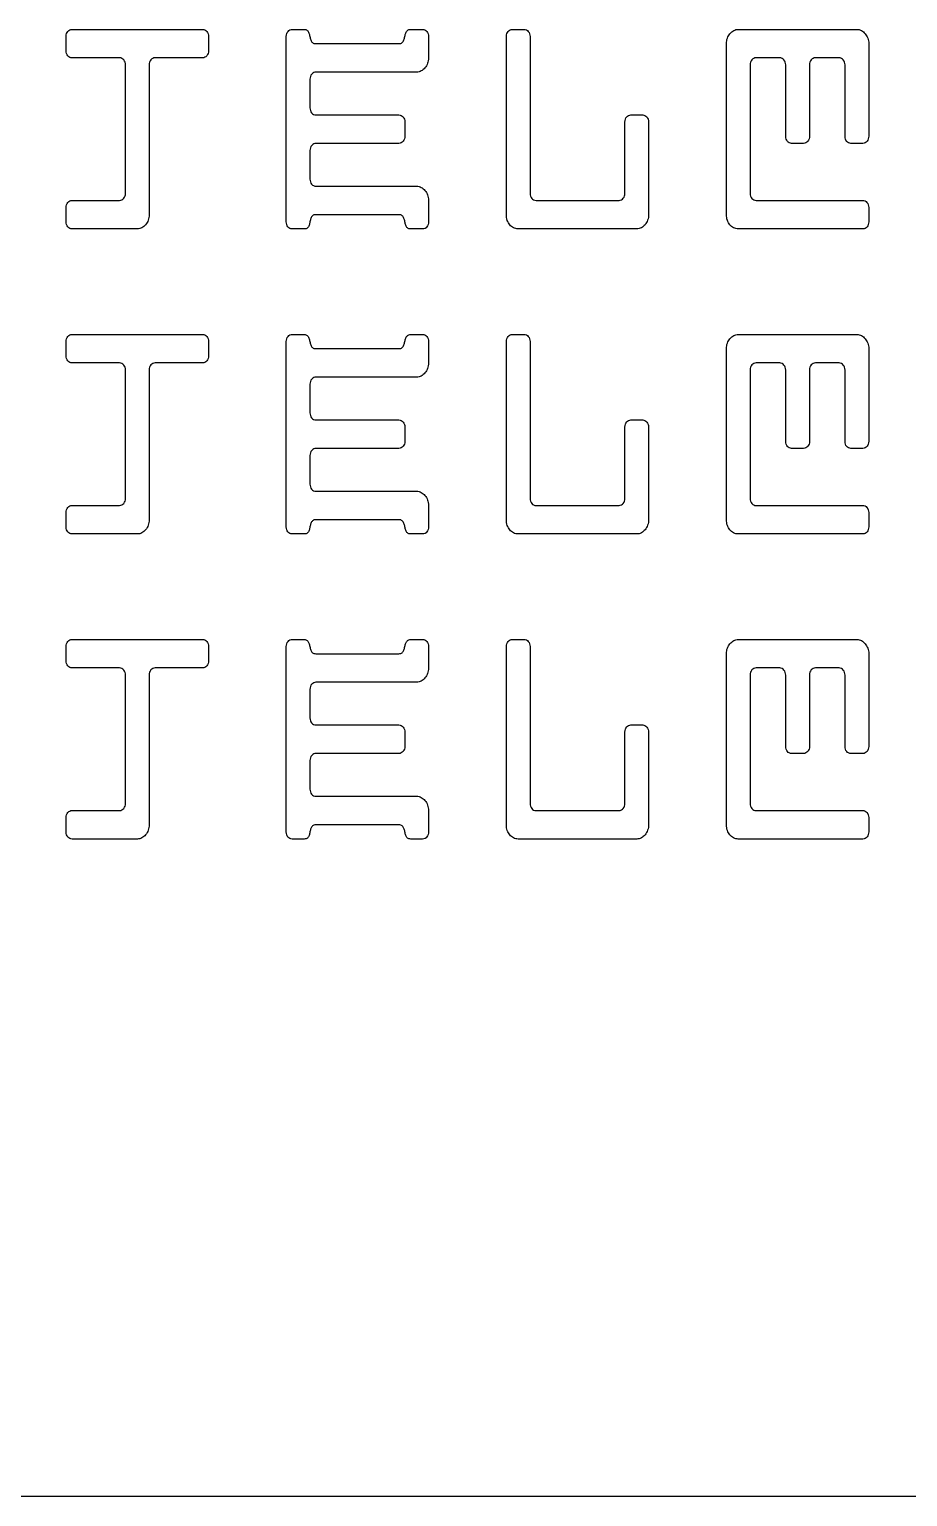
# Model space of a CAD drawing. Extents: x 1 to 11.6, y 1 to 5.6.
# Drawn here: x 4.974 to 6.316, y 1.004 to 3.247 of the extents above; entities that cross this region are included whole.
import ezdxf

# ---------------------------------------------------------------- set-up
doc = ezdxf.new("R2010")
doc.units = 0
doc.layers.add('Layer_1', color=7, linetype='CONTINUOUS')

msp = doc.modelspace()

# ---------------------------------------------------------------- linework, layer by layer
at = {"layer": 'Layer_1', "color": 7}
for p, q in [((5.030189, 3.214421), (5.030189, 3.236218)), ((5.039247, 3.247116), (5.238557, 3.247116)), ((5.247615, 3.236218), (5.247615, 3.214421)), ((5.366478, 2.952857), (5.366478, 3.236218)), ((5.375537, 3.247116), (5.393656, 3.247116)), ((5.556724, 3.247116), (5.574843, 3.247116)), ((5.583902, 3.236218), (5.583902, 3.203522)), ((5.702771, 2.963756), (5.702771, 3.236218)), ((5.711829, 3.247116), (5.729948, 3.247116)), ((5.739007, 3.236218), (5.739007, 2.996451)), ((6.057179, 3.247116), (6.238369, 3.247116)), ((5.411772, 3.225319), (5.538606, 3.225319)), ((6.039061, 2.963756), (6.039061, 3.225319)), ((6.256489, 3.225319), (6.256489, 3.083639)), ((5.111725, 3.203522), (5.039248, 3.203522)), ((5.120783, 2.996451), (5.120783, 3.192624)), ((5.157021, 3.192624), (5.157021, 2.963756)), ((5.238556, 3.203522), (5.166079, 3.203522)), ((6.0753, 3.192625), (6.0753, 2.996452)), ((6.120597, 3.203523), (6.084359, 3.203523)), ((6.129655, 3.08364), (6.129655, 3.192624)), ((6.165894, 3.192624), (6.165894, 3.083639)), ((6.211191, 3.203523), (6.174953, 3.203523)), ((6.22025, 3.083639), (6.22025, 3.192624)), ((5.402711, 3.170827), (5.402711, 3.127233)), ((5.565782, 3.181725), (5.41177, 3.181725)), ((5.411771, 3.116335), (5.538605, 3.116335)), ((5.547663, 3.105436), (5.547663, 3.083639)), ((5.883961, 2.996451), (5.883961, 3.105436)), ((5.893019, 3.116334), (5.911138, 3.116334)), ((5.920197, 3.105436), (5.920197, 2.963755)), ((5.402711, 3.061842), (5.402711, 3.018248)), ((5.538603, 3.072741), (5.411769, 3.072741)), ((6.156835, 3.072741), (6.138715, 3.072741)), ((6.247429, 3.07274), (6.22931, 3.07274)), ((5.411771, 3.00735), (5.565783, 3.00735)), ((5.039247, 2.985553), (5.111723, 2.985553)), ((5.583903, 2.985553), (5.583903, 2.952858)), ((5.748067, 2.985552), (5.874901, 2.985552)), ((6.08436, 2.985553), (6.247432, 2.985553)), ((5.030189, 2.952857), (5.030189, 2.974654)), ((5.538606, 2.963756), (5.411772, 2.963756)), ((6.25649, 2.974655), (6.25649, 2.952858)), ((5.138901, 2.941959), (5.039248, 2.941959)), ((5.393655, 2.941959), (5.375539, 2.941959)), ((5.574843, 2.941959), (5.556724, 2.941959)), ((5.902077, 2.941959), (5.720888, 2.941959)), ((6.24743, 2.941959), (6.057179, 2.941959)), ((5.030189, 2.748006), (5.030189, 2.769803)), ((5.039247, 2.780701), (5.238557, 2.780701)), ((5.247615, 2.769803), (5.247615, 2.748006)), ((5.366478, 2.486442), (5.366478, 2.769803)), ((5.375537, 2.780701), (5.393656, 2.780701)), ((5.556724, 2.780701), (5.574843, 2.780701)), ((5.583902, 2.769803), (5.583902, 2.737107)), ((5.702771, 2.497341), (5.702771, 2.769803)), ((5.711829, 2.780702), (5.729948, 2.780702)), ((5.739007, 2.769803), (5.739007, 2.530036)), ((6.057179, 2.780702), (6.238369, 2.780702)), ((5.111725, 2.737108), (5.039248, 2.737108)), ((5.238556, 2.737107), (5.166079, 2.737107)), ((5.411772, 2.758904), (5.538606, 2.758904)), ((6.039061, 2.497341), (6.039061, 2.758905)), ((6.120597, 2.737107), (6.084359, 2.737107)), ((6.211191, 2.737108), (6.174953, 2.737108)), ((6.256489, 2.758905), (6.256489, 2.617224)), ((5.120783, 2.530037), (5.120783, 2.726209)), ((5.157021, 2.726209), (5.157021, 2.497341)), ((5.565782, 2.71531), (5.41177, 2.71531)), ((6.0753, 2.726209), (6.0753, 2.530036)), ((6.129655, 2.617224), (6.129655, 2.726209)), ((6.165894, 2.726209), (6.165894, 2.617224)), ((6.22025, 2.617224), (6.22025, 2.726209)), ((5.402711, 2.704412), (5.402711, 2.660818)), ((5.411771, 2.649919), (5.538605, 2.649919)), ((5.893019, 2.64992), (5.911138, 2.64992)), ((5.547663, 2.639021), (5.547663, 2.617224)), ((5.883961, 2.530037), (5.883961, 2.639022)), ((5.920197, 2.639021), (5.920197, 2.497341)), ((5.538603, 2.606325), (5.411769, 2.606325)), ((6.156835, 2.606326), (6.138715, 2.606326)), ((6.247429, 2.606326), (6.22931, 2.606326)), ((5.402711, 2.595426), (5.402711, 2.551832)), ((5.411771, 2.540934), (5.565783, 2.540934)), ((5.039247, 2.519138), (5.111723, 2.519138)), ((5.583903, 2.519137), (5.583903, 2.486442)), ((5.748067, 2.519138), (5.874901, 2.519138)), ((6.08436, 2.519138), (6.247432, 2.519138)), ((5.030189, 2.486442), (5.030189, 2.508239)), ((5.538606, 2.49734), (5.411772, 2.49734)), ((6.25649, 2.508239), (6.25649, 2.486442)), ((5.138901, 2.475543), (5.039248, 2.475544)), ((5.393655, 2.475543), (5.375539, 2.475544)), ((5.574843, 2.475543), (5.556724, 2.475543)), ((5.902077, 2.475544), (5.720888, 2.475544)), ((6.24743, 2.475543), (6.057179, 2.475544)), ((5.039247, 2.314287), (5.238557, 2.314287)), ((5.375537, 2.314287), (5.393656, 2.314287)), ((5.556724, 2.314287), (5.574843, 2.314287)), ((5.711829, 2.314287), (5.729948, 2.314287)), ((6.057179, 2.314287), (6.238369, 2.314287)), ((5.030189, 2.281592), (5.030189, 2.303389)), ((5.247615, 2.303388), (5.247615, 2.281591)), ((5.366478, 2.020028), (5.366478, 2.303388)), ((5.411772, 2.292489), (5.538606, 2.292489)), ((5.583902, 2.303388), (5.583902, 2.270693)), ((5.702771, 2.030927), (5.702771, 2.303389)), ((5.739007, 2.303388), (5.739007, 2.063622)), ((6.039061, 2.030927), (6.039061, 2.29249)), ((6.256489, 2.29249), (6.256489, 2.15081)), ((5.111725, 2.270693), (5.039248, 2.270693)), ((5.238556, 2.270693), (5.166079, 2.270693)), ((6.120597, 2.270693), (6.084359, 2.270693)), ((6.211191, 2.270693), (6.174953, 2.270693)), ((5.120783, 2.063622), (5.120783, 2.259795)), ((5.157021, 2.259794), (5.157021, 2.030926)), ((5.565782, 2.248895), (5.41177, 2.248895)), ((6.0753, 2.259795), (6.0753, 2.063622)), ((6.129655, 2.15081), (6.129655, 2.259794)), ((6.165894, 2.259795), (6.165894, 2.15081)), ((6.22025, 2.15081), (6.22025, 2.259794)), ((5.402711, 2.237997), (5.402711, 2.194403)), ((5.411771, 2.183504), (5.538605, 2.183504)), ((5.893019, 2.183505), (5.911138, 2.183505)), ((5.547663, 2.172606), (5.547663, 2.150809)), ((5.883961, 2.063622), (5.883961, 2.172607)), ((5.920197, 2.172607), (5.920197, 2.030926)), ((5.538603, 2.13991), (5.411769, 2.13991)), ((6.156835, 2.139911), (6.138715, 2.139911)), ((6.247429, 2.139911), (6.22931, 2.139911)), ((5.402711, 2.129012), (5.402711, 2.085418)), ((5.411771, 2.074519), (5.565783, 2.074519)), ((5.030189, 2.020028), (5.030189, 2.041825)), ((5.039247, 2.052723), (5.111723, 2.052723)), ((5.583903, 2.052722), (5.583903, 2.020027)), ((5.748067, 2.052723), (5.874901, 2.052723)), ((6.08436, 2.052724), (6.247432, 2.052724)), ((6.25649, 2.041825), (6.25649, 2.020028)), ((5.538606, 2.030926), (5.411772, 2.030926)), ((5.138901, 2.009129), (5.039248, 2.009129)), ((5.393655, 2.009128), (5.375539, 2.009129)), ((5.574843, 2.009128), (5.556724, 2.009128)), ((5.902077, 2.009129), (5.720888, 2.009129)), ((6.24743, 2.00913), (6.057179, 2.009129)), ((11.632619, 1.003619), (1.003619, 1.003619))]:
    msp.add_line(p, q, dxfattribs=at)
for points in [[(5.030189, 3.236218), (5.030189, 3.239397), (5.031085, 3.242008), (5.032877, 3.244051)], [(5.032877, 3.244051), (5.034669, 3.246095), (5.036793, 3.247116), (5.039247, 3.247116)], [(5.238557, 3.247116), (5.241011, 3.247116), (5.243134, 3.246038), (5.244927, 3.243881)], [(5.244927, 3.243881), (5.246719, 3.241724), (5.247615, 3.239169), (5.247615, 3.236218)], [(5.366478, 3.236218), (5.366478, 3.239397), (5.367375, 3.242008), (5.369167, 3.244051)], [(5.369167, 3.244051), (5.370959, 3.246095), (5.373083, 3.247116), (5.375537, 3.247116)], [(5.393656, 3.247116), (5.395826, 3.247116), (5.397431, 3.246549), (5.398469, 3.245413)], [(5.398469, 3.245413), (5.399601, 3.244392), (5.40045, 3.243086), (5.401018, 3.241497)], [(5.401018, 3.241497), (5.401678, 3.239907), (5.402149, 3.238148), (5.402432, 3.236218)], [(5.402432, 3.236218), (5.40281, 3.234288), (5.403281, 3.232528), (5.403846, 3.230939)], [(5.403846, 3.230939), (5.404507, 3.229349), (5.405403, 3.227987), (5.406535, 3.226852)], [(5.543419, 3.226852), (5.54455, 3.227987), (5.545447, 3.229349), (5.546107, 3.230939)], [(5.546107, 3.230939), (5.546768, 3.232528), (5.547287, 3.234288), (5.547665, 3.236218)], [(5.547665, 3.236218), (5.548043, 3.238148), (5.548562, 3.239907), (5.549223, 3.241497)], [(5.549223, 3.241497), (5.549883, 3.243086), (5.550779, 3.244392), (5.551911, 3.245413)], [(5.551911, 3.245413), (5.553043, 3.246549), (5.554647, 3.247116), (5.556724, 3.247116)], [(5.574843, 3.247116), (5.577297, 3.247116), (5.57942, 3.246038), (5.581213, 3.243881)], [(5.581213, 3.243881), (5.583006, 3.241724), (5.583902, 3.239169), (5.583902, 3.236218)], [(5.702771, 3.236218), (5.702771, 3.239397), (5.703667, 3.242008), (5.705459, 3.244051)], [(5.705459, 3.244051), (5.707252, 3.246095), (5.709375, 3.247116), (5.711829, 3.247116)], [(5.729948, 3.247116), (5.732402, 3.247116), (5.734525, 3.246038), (5.736318, 3.243881)], [(5.736318, 3.243881), (5.738111, 3.241724), (5.739007, 3.239169), (5.739007, 3.236218)], [(6.039061, 3.225319), (6.039061, 3.228271), (6.039532, 3.231052), (6.040475, 3.233663)], [(6.040475, 3.233663), (6.041514, 3.236275), (6.042835, 3.238545), (6.044439, 3.240475)], [(6.044439, 3.240475), (6.046138, 3.242518), (6.048072, 3.244108), (6.050243, 3.245243)], [(6.050243, 3.245243), (6.052413, 3.246492), (6.054725, 3.247116), (6.057179, 3.247116)], [(6.238369, 3.247116), (6.240823, 3.247116), (6.243135, 3.246492), (6.245306, 3.245243)], [(6.245306, 3.245243), (6.247476, 3.244108), (6.249364, 3.242518), (6.250968, 3.240475)], [(6.250968, 3.240475), (6.252667, 3.238545), (6.253988, 3.236275), (6.254931, 3.233663)], [(6.254931, 3.233663), (6.25597, 3.231052), (6.256489, 3.228271), (6.256489, 3.225319)], [(5.032737, 3.206587), (5.031038, 3.208631), (5.030189, 3.211242), (5.030189, 3.214421)], [(5.247615, 3.214421), (5.247615, 3.211469), (5.246766, 3.208915), (5.245067, 3.206758)], [(5.406535, 3.226852), (5.407762, 3.22583), (5.409508, 3.225319), (5.411772, 3.225319)], [(5.538606, 3.225319), (5.540683, 3.225319), (5.542287, 3.22583), (5.543419, 3.226852)], [(5.039248, 3.203522), (5.036606, 3.203522), (5.034436, 3.204544), (5.032737, 3.206587)], [(5.118095, 3.200287), (5.116302, 3.202444), (5.114179, 3.203522), (5.111725, 3.203522)], [(5.120783, 3.192624), (5.120783, 3.195576), (5.119887, 3.19813), (5.118095, 3.200287)], [(5.159709, 3.200457), (5.157917, 3.198414), (5.157021, 3.195803), (5.157021, 3.192624)], [(5.166079, 3.203522), (5.163626, 3.203522), (5.161502, 3.202501), (5.159709, 3.200457)], [(5.245067, 3.206758), (5.243368, 3.204601), (5.241197, 3.203522), (5.238556, 3.203522)], [(5.57838, 3.188196), (5.576777, 3.186266), (5.57489, 3.184677), (5.572718, 3.183428)], [(5.582344, 3.195178), (5.581401, 3.192567), (5.58008, 3.19024), (5.57838, 3.188196)], [(5.583902, 3.203522), (5.583902, 3.200571), (5.583383, 3.197789), (5.582344, 3.195178)], [(6.077989, 3.200458), (6.076196, 3.198415), (6.0753, 3.195804), (6.0753, 3.192625)], [(6.084359, 3.203523), (6.081905, 3.203523), (6.079781, 3.202501), (6.077989, 3.200458)], [(6.126966, 3.200287), (6.125174, 3.202444), (6.123051, 3.203523), (6.120597, 3.203523)], [(6.129655, 3.192624), (6.129655, 3.195576), (6.128759, 3.19813), (6.126966, 3.200287)], [(6.168583, 3.200458), (6.166791, 3.198414), (6.165894, 3.195803), (6.165894, 3.192624)], [(6.174953, 3.203523), (6.172499, 3.203523), (6.170376, 3.202501), (6.168583, 3.200458)], [(6.217561, 3.200287), (6.215769, 3.202444), (6.213646, 3.203523), (6.211191, 3.203523)], [(6.22025, 3.192624), (6.22025, 3.195576), (6.219354, 3.19813), (6.217561, 3.200287)], [(5.4054, 3.17866), (5.403607, 3.176617), (5.402711, 3.174005), (5.402711, 3.170827)], [(5.41177, 3.181725), (5.409316, 3.181725), (5.407193, 3.180704), (5.4054, 3.17866)], [(5.572718, 3.183428), (5.570548, 3.182293), (5.568235, 3.181725), (5.565782, 3.181725)], [(5.402711, 3.127233), (5.402711, 3.124054), (5.403561, 3.121443), (5.40526, 3.1194)], [(5.40526, 3.1194), (5.406959, 3.117356), (5.409129, 3.116335), (5.411771, 3.116335)], [(5.538605, 3.116335), (5.541058, 3.116335), (5.543182, 3.115256), (5.544975, 3.113099)], [(5.544975, 3.113099), (5.546767, 3.110942), (5.547663, 3.108388), (5.547663, 3.105436)], [(5.883961, 3.105436), (5.883961, 3.108615), (5.884857, 3.111226), (5.886649, 3.113269)], [(5.886649, 3.113269), (5.888442, 3.115312), (5.890565, 3.116334), (5.893019, 3.116334)], [(5.911138, 3.116334), (5.913592, 3.116334), (5.915715, 3.115256), (5.917508, 3.113099)], [(5.917508, 3.113099), (5.919301, 3.110942), (5.920197, 3.108387), (5.920197, 3.105436)], [(5.545115, 3.075976), (5.543416, 3.073819), (5.541245, 3.072741), (5.538603, 3.072741)], [(5.547663, 3.083639), (5.547663, 3.080687), (5.546814, 3.078133), (5.545115, 3.075976)], [(6.132204, 3.075806), (6.130505, 3.07785), (6.129655, 3.080461), (6.129655, 3.08364)], [(6.138715, 3.072741), (6.136073, 3.072741), (6.133902, 3.073763), (6.132204, 3.075806)], [(6.163346, 3.075976), (6.161647, 3.073819), (6.159476, 3.072741), (6.156835, 3.072741)], [(6.165894, 3.083639), (6.165894, 3.080688), (6.165045, 3.078133), (6.163346, 3.075976)], [(6.222798, 3.075806), (6.221099, 3.077849), (6.22025, 3.08046), (6.22025, 3.083639)], [(6.22931, 3.07274), (6.226668, 3.07274), (6.224497, 3.073762), (6.222798, 3.075806)], [(6.253941, 3.075976), (6.252242, 3.073819), (6.250071, 3.07274), (6.247429, 3.07274)], [(6.256489, 3.083639), (6.256489, 3.080687), (6.25564, 3.078133), (6.253941, 3.075976)], [(5.405399, 3.069676), (5.403607, 3.067632), (5.402711, 3.065021), (5.402711, 3.061842)], [(5.411769, 3.072741), (5.409316, 3.072741), (5.407192, 3.071719), (5.405399, 3.069676)], [(5.402711, 3.018248), (5.402711, 3.01507), (5.40356, 3.012458), (5.405259, 3.010415)], [(5.405259, 3.010415), (5.406958, 3.008372), (5.409129, 3.00735), (5.411771, 3.00735)], [(5.565783, 3.00735), (5.568237, 3.00735), (5.570549, 3.006726), (5.572719, 3.005477)], [(5.032877, 2.982488), (5.034669, 2.984531), (5.036793, 2.985553), (5.039247, 2.985553)], [(5.111723, 2.985553), (5.114366, 2.985553), (5.116536, 2.986631), (5.118235, 2.988788)], [(5.118235, 2.988788), (5.119934, 2.990945), (5.120783, 2.9935), (5.120783, 2.996451)], [(5.572719, 3.005477), (5.57489, 3.004342), (5.576777, 3.002752), (5.578382, 3.000709)], [(5.578382, 3.000709), (5.580081, 2.998779), (5.581402, 2.996508), (5.582345, 2.993897)], [(5.582345, 2.993897), (5.583384, 2.991286), (5.583903, 2.988505), (5.583903, 2.985553)], [(5.739007, 2.996451), (5.739007, 2.993272), (5.739856, 2.990661), (5.741555, 2.988618)], [(5.741555, 2.988618), (5.743254, 2.986574), (5.745425, 2.985552), (5.748067, 2.985552)], [(5.874901, 2.985552), (5.877543, 2.985552), (5.879713, 2.986631), (5.881412, 2.988788)], [(5.881412, 2.988788), (5.883111, 2.990945), (5.883961, 2.993499), (5.883961, 2.996451)], [(6.0753, 2.996452), (6.0753, 2.993273), (6.07615, 2.990662), (6.077849, 2.988619)], [(6.077849, 2.988619), (6.079548, 2.986575), (6.081718, 2.985553), (6.08436, 2.985553)], [(6.247432, 2.985553), (6.249886, 2.985553), (6.252009, 2.984475), (6.253802, 2.982318)], [(5.030189, 2.974654), (5.030189, 2.977833), (5.031085, 2.980444), (5.032877, 2.982488)], [(5.157021, 2.963756), (5.157021, 2.960804), (5.156501, 2.958023), (5.155463, 2.955412)], [(5.406676, 2.962053), (5.405545, 2.961031), (5.404648, 2.959726), (5.403988, 2.958137)], [(5.411772, 2.963756), (5.409509, 2.963756), (5.40781, 2.963188), (5.406676, 2.962053)], [(5.543702, 2.962053), (5.54257, 2.963188), (5.540872, 2.963756), (5.538606, 2.963756)], [(5.546251, 2.958137), (5.545683, 2.959726), (5.544834, 2.961031), (5.543702, 2.962053)], [(5.704185, 2.955071), (5.703242, 2.957796), (5.702771, 2.96069), (5.702771, 2.963756)], [(5.920197, 2.963755), (5.920197, 2.960804), (5.919678, 2.958022), (5.918639, 2.955411)], [(6.040475, 2.955071), (6.039532, 2.957796), (6.039061, 2.96069), (6.039061, 2.963756)], [(6.253802, 2.982318), (6.255594, 2.980161), (6.25649, 2.977606), (6.25649, 2.974655)], [(5.032737, 2.945024), (5.031038, 2.947067), (5.030189, 2.949678), (5.030189, 2.952857)], [(5.039248, 2.941959), (5.036606, 2.941959), (5.034436, 2.942981), (5.032737, 2.945024)], [(5.145837, 2.943662), (5.143667, 2.942527), (5.141355, 2.941959), (5.138901, 2.941959)], [(5.151499, 2.94843), (5.149896, 2.9465), (5.148009, 2.944911), (5.145837, 2.943662)], [(5.155463, 2.955412), (5.15452, 2.952801), (5.153199, 2.950473), (5.151499, 2.94843)], [(5.369027, 2.945024), (5.367328, 2.947067), (5.366478, 2.949678), (5.366478, 2.952857)], [(5.375539, 2.941959), (5.372896, 2.941959), (5.370726, 2.942981), (5.369027, 2.945024)], [(5.398751, 2.943492), (5.397619, 2.94247), (5.39592, 2.941959), (5.393655, 2.941959)], [(5.401299, 2.947579), (5.400732, 2.945989), (5.399883, 2.944627), (5.398751, 2.943492)], [(5.402714, 2.952858), (5.402431, 2.950928), (5.40196, 2.949168), (5.401299, 2.947579)], [(5.403988, 2.958137), (5.403421, 2.956547), (5.402996, 2.954787), (5.402714, 2.952858)], [(5.547665, 2.952858), (5.547383, 2.954787), (5.546911, 2.956547), (5.546251, 2.958137)], [(5.548939, 2.947579), (5.548372, 2.949168), (5.547947, 2.950928), (5.547665, 2.952858)], [(5.551628, 2.943492), (5.550496, 2.944627), (5.5496, 2.945989), (5.548939, 2.947579)], [(5.556724, 2.941959), (5.554458, 2.941959), (5.552759, 2.94247), (5.551628, 2.943492)], [(5.581354, 2.945195), (5.579655, 2.943038), (5.577485, 2.941959), (5.574843, 2.941959)], [(5.583903, 2.952858), (5.583903, 2.949906), (5.583053, 2.947352), (5.581354, 2.945195)], [(5.708007, 2.94826), (5.706404, 2.950189), (5.70513, 2.95246), (5.704185, 2.955071)], [(5.713669, 2.943662), (5.711499, 2.944797), (5.709611, 2.94633), (5.708007, 2.94826)], [(5.720888, 2.941959), (5.718341, 2.941959), (5.715934, 2.942527), (5.713669, 2.943662)], [(5.909013, 2.943661), (5.906843, 2.942526), (5.904531, 2.941959), (5.902077, 2.941959)], [(5.914675, 2.948429), (5.913072, 2.946499), (5.911185, 2.94491), (5.909013, 2.943661)], [(5.918639, 2.955411), (5.917696, 2.9528), (5.916375, 2.950473), (5.914675, 2.948429)], [(6.044297, 2.94826), (6.042694, 2.950189), (6.04142, 2.95246), (6.040475, 2.955071)], [(6.049959, 2.943662), (6.047789, 2.944797), (6.045902, 2.94633), (6.044297, 2.94826)], [(6.057179, 2.941959), (6.054631, 2.941959), (6.052224, 2.942527), (6.049959, 2.943662)], [(6.253942, 2.945195), (6.252243, 2.943038), (6.250072, 2.941959), (6.24743, 2.941959)], [(6.25649, 2.952858), (6.25649, 2.949906), (6.255641, 2.947352), (6.253942, 2.945195)], [(5.030189, 2.769803), (5.030189, 2.772982), (5.031085, 2.775593), (5.032877, 2.777636)], [(5.032877, 2.777636), (5.034669, 2.77968), (5.036793, 2.780701), (5.039247, 2.780701)], [(5.238557, 2.780701), (5.241011, 2.780701), (5.243134, 2.779623), (5.244927, 2.777466)], [(5.244927, 2.777466), (5.246719, 2.775309), (5.247615, 2.772754), (5.247615, 2.769803)], [(5.366478, 2.769803), (5.366478, 2.772982), (5.367375, 2.775593), (5.369167, 2.777636)], [(5.369167, 2.777636), (5.370959, 2.77968), (5.373083, 2.780701), (5.375537, 2.780701)], [(5.393656, 2.780701), (5.395826, 2.780701), (5.397431, 2.780133), (5.398469, 2.778998)], [(5.398469, 2.778998), (5.399601, 2.777976), (5.40045, 2.776671), (5.401018, 2.775082)], [(5.401018, 2.775082), (5.401678, 2.773492), (5.402149, 2.771733), (5.402432, 2.769803)], [(5.402432, 2.769803), (5.40281, 2.767873), (5.403281, 2.766113), (5.403846, 2.764524)], [(5.403846, 2.764524), (5.404507, 2.762934), (5.405403, 2.761572), (5.406535, 2.760437)], [(5.406535, 2.760437), (5.407762, 2.759415), (5.409508, 2.758904), (5.411772, 2.758904)], [(5.538606, 2.758904), (5.540683, 2.758904), (5.542287, 2.759415), (5.543419, 2.760437)], [(5.543419, 2.760437), (5.54455, 2.761572), (5.545447, 2.762934), (5.546107, 2.764524)], [(5.546107, 2.764524), (5.546768, 2.766113), (5.547287, 2.767873), (5.547665, 2.769803)], [(5.547665, 2.769803), (5.548043, 2.771733), (5.548562, 2.773492), (5.549223, 2.775082)], [(5.549223, 2.775082), (5.549883, 2.776671), (5.550779, 2.777976), (5.551911, 2.778998)], [(5.551911, 2.778998), (5.553043, 2.780133), (5.554647, 2.780701), (5.556724, 2.780701)], [(5.574843, 2.780701), (5.577297, 2.780701), (5.57942, 2.779623), (5.581213, 2.777466)], [(5.581213, 2.777466), (5.583006, 2.775309), (5.583902, 2.772754), (5.583902, 2.769803)], [(5.702771, 2.769803), (5.702771, 2.772982), (5.703667, 2.775593), (5.705459, 2.777637)], [(5.705459, 2.777637), (5.707252, 2.77968), (5.709375, 2.780702), (5.711829, 2.780702)], [(5.729948, 2.780702), (5.732402, 2.780702), (5.734525, 2.779623), (5.736318, 2.777466)], [(5.736318, 2.777466), (5.738111, 2.775309), (5.739007, 2.772755), (5.739007, 2.769803)], [(6.039061, 2.758905), (6.039061, 2.761856), (6.039532, 2.764638), (6.040475, 2.767249)], [(6.040475, 2.767249), (6.041514, 2.76986), (6.042835, 2.77213), (6.044439, 2.77406)], [(6.044439, 2.77406), (6.046138, 2.776104), (6.048072, 2.777693), (6.050243, 2.778829)], [(6.050243, 2.778829), (6.052413, 2.780077), (6.054725, 2.780702), (6.057179, 2.780702)], [(6.238369, 2.780702), (6.240823, 2.780702), (6.243135, 2.780077), (6.245306, 2.778829)], [(6.245306, 2.778829), (6.247476, 2.777693), (6.249364, 2.776104), (6.250968, 2.77406)], [(6.250968, 2.77406), (6.252667, 2.772131), (6.253988, 2.76986), (6.254931, 2.767249)], [(6.254931, 2.767249), (6.25597, 2.764638), (6.256489, 2.761856), (6.256489, 2.758905)], [(5.032737, 2.740173), (5.031038, 2.742216), (5.030189, 2.744827), (5.030189, 2.748006)], [(5.039248, 2.737108), (5.036606, 2.737108), (5.034436, 2.73813), (5.032737, 2.740173)], [(5.118095, 2.733872), (5.116302, 2.736029), (5.114179, 2.737108), (5.111725, 2.737108)], [(5.166079, 2.737107), (5.163626, 2.737107), (5.161502, 2.736086), (5.159709, 2.734042)], [(5.245067, 2.740343), (5.243368, 2.738186), (5.241197, 2.737107), (5.238556, 2.737107)], [(5.247615, 2.748006), (5.247615, 2.745054), (5.246766, 2.7425), (5.245067, 2.740343)], [(5.583902, 2.737107), (5.583902, 2.734156), (5.583383, 2.731374), (5.582344, 2.728763)], [(6.084359, 2.737107), (6.081905, 2.737107), (6.079781, 2.736085), (6.077989, 2.734042)], [(6.126966, 2.733872), (6.125174, 2.736029), (6.123051, 2.737107), (6.120597, 2.737107)], [(6.174953, 2.737108), (6.172499, 2.737108), (6.170376, 2.736086), (6.168583, 2.734042)], [(6.217561, 2.733872), (6.215769, 2.736029), (6.213646, 2.737108), (6.211191, 2.737108)], [(5.120783, 2.726209), (5.120783, 2.729161), (5.119887, 2.731715), (5.118095, 2.733872)], [(5.159709, 2.734042), (5.157917, 2.731999), (5.157021, 2.729387), (5.157021, 2.726209)], [(5.41177, 2.71531), (5.409316, 2.71531), (5.407193, 2.714288), (5.4054, 2.712245)], [(5.572718, 2.717013), (5.570548, 2.715878), (5.568235, 2.71531), (5.565782, 2.71531)], [(5.57838, 2.721781), (5.576777, 2.719851), (5.57489, 2.718262), (5.572718, 2.717013)], [(5.582344, 2.728763), (5.581401, 2.726152), (5.58008, 2.723825), (5.57838, 2.721781)], [(6.077989, 2.734042), (6.076196, 2.731998), (6.0753, 2.729387), (6.0753, 2.726209)], [(6.129655, 2.726209), (6.129655, 2.72916), (6.128759, 2.731715), (6.126966, 2.733872)], [(6.168583, 2.734042), (6.166791, 2.731999), (6.165894, 2.729388), (6.165894, 2.726209)], [(6.22025, 2.726209), (6.22025, 2.729161), (6.219354, 2.731715), (6.217561, 2.733872)], [(5.4054, 2.712245), (5.403607, 2.710202), (5.402711, 2.707591), (5.402711, 2.704412)], [(5.402711, 2.660818), (5.402711, 2.657639), (5.403561, 2.655028), (5.40526, 2.652985)], [(5.40526, 2.652985), (5.406959, 2.650941), (5.409129, 2.649919), (5.411771, 2.649919)], [(5.538605, 2.649919), (5.541058, 2.649919), (5.543182, 2.648841), (5.544975, 2.646684)], [(5.886649, 2.646855), (5.888442, 2.648898), (5.890565, 2.64992), (5.893019, 2.64992)], [(5.911138, 2.64992), (5.913592, 2.64992), (5.915715, 2.648841), (5.917508, 2.646684)], [(5.544975, 2.646684), (5.546767, 2.644526), (5.547663, 2.641972), (5.547663, 2.639021)], [(5.883961, 2.639022), (5.883961, 2.6422), (5.884857, 2.644811), (5.886649, 2.646855)], [(5.917508, 2.646684), (5.919301, 2.644527), (5.920197, 2.641973), (5.920197, 2.639021)], [(5.405399, 2.60326), (5.403607, 2.601216), (5.402711, 2.598605), (5.402711, 2.595426)], [(5.411769, 2.606325), (5.409316, 2.606325), (5.407192, 2.605303), (5.405399, 2.60326)], [(5.545115, 2.609561), (5.543416, 2.607404), (5.541245, 2.606325), (5.538603, 2.606325)], [(5.547663, 2.617224), (5.547663, 2.614272), (5.546814, 2.611718), (5.545115, 2.609561)], [(6.132204, 2.609391), (6.130505, 2.611434), (6.129655, 2.614045), (6.129655, 2.617224)], [(6.138715, 2.606326), (6.136073, 2.606326), (6.133902, 2.607347), (6.132204, 2.609391)], [(6.163346, 2.609561), (6.161647, 2.607404), (6.159476, 2.606326), (6.156835, 2.606326)], [(6.165894, 2.617224), (6.165894, 2.614272), (6.165045, 2.611718), (6.163346, 2.609561)], [(6.222798, 2.609391), (6.221099, 2.611434), (6.22025, 2.614045), (6.22025, 2.617224)], [(6.22931, 2.606326), (6.226668, 2.606326), (6.224497, 2.607348), (6.222798, 2.609391)], [(6.253941, 2.609562), (6.252242, 2.607404), (6.250071, 2.606326), (6.247429, 2.606326)], [(6.256489, 2.617224), (6.256489, 2.614273), (6.25564, 2.611719), (6.253941, 2.609562)], [(5.402711, 2.551832), (5.402711, 2.548654), (5.40356, 2.546043), (5.405259, 2.543999)], [(5.405259, 2.543999), (5.406958, 2.541956), (5.409129, 2.540934), (5.411771, 2.540934)], [(5.565783, 2.540934), (5.568237, 2.540934), (5.570549, 2.54031), (5.572719, 2.539061)], [(5.572719, 2.539061), (5.57489, 2.537925), (5.576777, 2.536336), (5.578382, 2.534293)], [(5.030189, 2.508239), (5.030189, 2.511418), (5.031085, 2.514029), (5.032877, 2.516073)], [(5.032877, 2.516073), (5.034669, 2.518116), (5.036793, 2.519138), (5.039247, 2.519138)], [(5.111723, 2.519138), (5.114366, 2.519138), (5.116536, 2.520217), (5.118235, 2.522374)], [(5.118235, 2.522374), (5.119934, 2.524531), (5.120783, 2.527085), (5.120783, 2.530037)], [(5.578382, 2.534293), (5.580081, 2.532363), (5.581402, 2.530092), (5.582345, 2.527481)], [(5.582345, 2.527481), (5.583384, 2.52487), (5.583903, 2.522089), (5.583903, 2.519137)], [(5.739007, 2.530036), (5.739007, 2.526858), (5.739856, 2.524247), (5.741555, 2.522203)], [(5.741555, 2.522203), (5.743254, 2.52016), (5.745425, 2.519138), (5.748067, 2.519138)], [(5.874901, 2.519138), (5.877543, 2.519138), (5.879713, 2.520217), (5.881412, 2.522374)], [(5.881412, 2.522374), (5.883111, 2.524531), (5.883961, 2.527085), (5.883961, 2.530037)], [(6.0753, 2.530036), (6.0753, 2.526857), (6.07615, 2.524246), (6.077849, 2.522203)], [(6.077849, 2.522203), (6.079548, 2.520159), (6.081718, 2.519138), (6.08436, 2.519138)], [(6.247432, 2.519138), (6.249886, 2.519138), (6.252009, 2.518059), (6.253802, 2.515902)], [(6.253802, 2.515902), (6.255594, 2.513745), (6.25649, 2.511191), (6.25649, 2.508239)], [(5.157021, 2.497341), (5.157021, 2.494389), (5.156501, 2.491607), (5.155463, 2.488996)], [(5.403988, 2.491721), (5.403421, 2.490131), (5.402996, 2.488372), (5.402714, 2.486442)], [(5.406676, 2.495637), (5.405545, 2.494615), (5.404648, 2.49331), (5.403988, 2.491721)], [(5.411772, 2.49734), (5.409509, 2.49734), (5.40781, 2.496772), (5.406676, 2.495637)], [(5.543702, 2.495637), (5.54257, 2.496772), (5.540872, 2.49734), (5.538606, 2.49734)], [(5.546251, 2.491721), (5.545683, 2.49331), (5.544834, 2.494615), (5.543702, 2.495637)], [(5.547665, 2.486442), (5.547383, 2.488372), (5.546911, 2.490131), (5.546251, 2.491721)], [(5.704185, 2.488656), (5.703242, 2.491381), (5.702771, 2.494276), (5.702771, 2.497341)], [(5.920197, 2.497341), (5.920197, 2.494389), (5.919678, 2.491608), (5.918639, 2.488997)], [(6.040475, 2.488656), (6.039532, 2.491381), (6.039061, 2.494276), (6.039061, 2.497341)], [(5.032737, 2.478609), (5.031038, 2.480652), (5.030189, 2.483264), (5.030189, 2.486442)], [(5.039248, 2.475544), (5.036606, 2.475544), (5.034436, 2.476566), (5.032737, 2.478609)], [(5.145837, 2.477246), (5.143667, 2.476111), (5.141355, 2.475543), (5.138901, 2.475543)], [(5.151499, 2.482015), (5.149896, 2.480085), (5.148009, 2.478495), (5.145837, 2.477246)], [(5.155463, 2.488996), (5.15452, 2.486385), (5.153199, 2.484058), (5.151499, 2.482015)], [(5.369027, 2.478609), (5.367328, 2.480652), (5.366478, 2.483264), (5.366478, 2.486442)], [(5.375539, 2.475544), (5.372896, 2.475544), (5.370726, 2.476566), (5.369027, 2.478609)], [(5.398751, 2.477076), (5.397619, 2.476054), (5.39592, 2.475543), (5.393655, 2.475543)], [(5.401299, 2.481163), (5.400732, 2.479573), (5.399883, 2.478211), (5.398751, 2.477076)], [(5.402714, 2.486442), (5.402431, 2.484512), (5.40196, 2.482752), (5.401299, 2.481163)], [(5.548939, 2.481163), (5.548372, 2.482752), (5.547947, 2.484512), (5.547665, 2.486442)], [(5.551628, 2.477076), (5.550496, 2.478211), (5.5496, 2.479573), (5.548939, 2.481163)], [(5.556724, 2.475543), (5.554458, 2.475543), (5.552759, 2.476054), (5.551628, 2.477076)], [(5.581354, 2.478779), (5.579655, 2.476622), (5.577485, 2.475543), (5.574843, 2.475543)], [(5.583903, 2.486442), (5.583903, 2.48349), (5.583053, 2.480936), (5.581354, 2.478779)], [(5.708007, 2.481845), (5.706404, 2.483775), (5.70513, 2.486045), (5.704185, 2.488656)], [(5.713669, 2.477247), (5.711499, 2.478382), (5.709611, 2.479915), (5.708007, 2.481845)], [(5.720888, 2.475544), (5.718341, 2.475544), (5.715934, 2.476112), (5.713669, 2.477247)], [(5.909013, 2.477247), (5.906843, 2.476112), (5.904531, 2.475544), (5.902077, 2.475544)], [(5.914675, 2.482015), (5.913072, 2.480085), (5.911185, 2.478496), (5.909013, 2.477247)], [(5.918639, 2.488997), (5.917696, 2.486386), (5.916375, 2.484058), (5.914675, 2.482015)], [(6.044297, 2.481845), (6.042694, 2.483775), (6.04142, 2.486045), (6.040475, 2.488656)], [(6.049959, 2.477247), (6.047789, 2.478382), (6.045902, 2.479915), (6.044297, 2.481845)], [(6.057179, 2.475544), (6.054631, 2.475544), (6.052224, 2.476112), (6.049959, 2.477247)], [(6.253942, 2.478779), (6.252243, 2.476622), (6.250072, 2.475543), (6.24743, 2.475543)], [(6.25649, 2.486442), (6.25649, 2.48349), (6.255641, 2.480936), (6.253942, 2.478779)], [(5.030189, 2.303389), (5.030189, 2.306567), (5.031085, 2.309178), (5.032877, 2.311222)], [(5.032877, 2.311222), (5.034669, 2.313265), (5.036793, 2.314287), (5.039247, 2.314287)], [(5.238557, 2.314287), (5.241011, 2.314287), (5.243134, 2.313208), (5.244927, 2.311051)], [(5.244927, 2.311051), (5.246719, 2.308894), (5.247615, 2.30634), (5.247615, 2.303388)], [(5.366478, 2.303388), (5.366478, 2.306567), (5.367375, 2.309178), (5.369167, 2.311222)], [(5.369167, 2.311222), (5.370959, 2.313265), (5.373083, 2.314287), (5.375537, 2.314287)], [(5.393656, 2.314287), (5.395826, 2.314287), (5.397431, 2.313719), (5.398469, 2.312583)], [(5.398469, 2.312583), (5.399601, 2.311562), (5.40045, 2.310256), (5.401018, 2.308667)], [(5.549223, 2.308667), (5.549883, 2.310256), (5.550779, 2.311562), (5.551911, 2.312583)], [(5.551911, 2.312583), (5.553043, 2.313719), (5.554647, 2.314287), (5.556724, 2.314287)], [(5.574843, 2.314287), (5.577297, 2.314287), (5.57942, 2.313208), (5.581213, 2.311051)], [(5.581213, 2.311051), (5.583006, 2.308894), (5.583902, 2.30634), (5.583902, 2.303388)], [(5.702771, 2.303389), (5.702771, 2.306567), (5.703667, 2.309178), (5.705459, 2.311222)], [(5.705459, 2.311222), (5.707252, 2.313265), (5.709375, 2.314287), (5.711829, 2.314287)], [(5.729948, 2.314287), (5.732402, 2.314287), (5.734525, 2.313208), (5.736318, 2.311051)], [(5.736318, 2.311051), (5.738111, 2.308894), (5.739007, 2.30634), (5.739007, 2.303388)], [(6.044439, 2.307646), (6.046138, 2.309689), (6.048072, 2.311279), (6.050243, 2.312414)], [(6.050243, 2.312414), (6.052413, 2.313663), (6.054725, 2.314287), (6.057179, 2.314287)], [(6.238369, 2.314287), (6.240823, 2.314287), (6.243135, 2.313663), (6.245306, 2.312414)], [(6.245306, 2.312414), (6.247476, 2.311279), (6.249364, 2.309689), (6.250968, 2.307646)], [(5.401018, 2.308667), (5.401678, 2.307078), (5.402149, 2.305318), (5.402432, 2.303388)], [(5.402432, 2.303388), (5.40281, 2.301458), (5.403281, 2.299698), (5.403846, 2.298109)], [(5.403846, 2.298109), (5.404507, 2.29652), (5.405403, 2.295157), (5.406535, 2.294022)], [(5.406535, 2.294022), (5.407762, 2.293), (5.409508, 2.292489), (5.411772, 2.292489)], [(5.538606, 2.292489), (5.540683, 2.292489), (5.542287, 2.293), (5.543419, 2.294022)], [(5.543419, 2.294022), (5.54455, 2.295157), (5.545447, 2.29652), (5.546107, 2.298109)], [(5.546107, 2.298109), (5.546768, 2.299698), (5.547287, 2.301458), (5.547665, 2.303388)], [(5.547665, 2.303388), (5.548043, 2.305318), (5.548562, 2.307078), (5.549223, 2.308667)], [(6.039061, 2.29249), (6.039061, 2.295442), (6.039532, 2.298223), (6.040475, 2.300834)], [(6.040475, 2.300834), (6.041514, 2.303445), (6.042835, 2.305716), (6.044439, 2.307646)], [(6.250968, 2.307646), (6.252667, 2.305716), (6.253988, 2.303445), (6.254931, 2.300834)], [(6.254931, 2.300834), (6.25597, 2.298223), (6.256489, 2.295442), (6.256489, 2.29249)], [(5.032737, 2.273758), (5.031038, 2.275802), (5.030189, 2.278413), (5.030189, 2.281592)], [(5.039248, 2.270693), (5.036606, 2.270693), (5.034436, 2.271715), (5.032737, 2.273758)], [(5.118095, 2.267458), (5.116302, 2.269615), (5.114179, 2.270693), (5.111725, 2.270693)], [(5.120783, 2.259795), (5.120783, 2.262746), (5.119887, 2.265301), (5.118095, 2.267458)], [(5.159709, 2.267628), (5.157917, 2.265584), (5.157021, 2.262973), (5.157021, 2.259794)], [(5.166079, 2.270693), (5.163626, 2.270693), (5.161502, 2.269671), (5.159709, 2.267628)], [(5.245067, 2.273928), (5.243368, 2.271771), (5.241197, 2.270693), (5.238556, 2.270693)], [(5.247615, 2.281591), (5.247615, 2.27864), (5.246766, 2.276085), (5.245067, 2.273928)], [(5.583902, 2.270693), (5.583902, 2.267741), (5.583383, 2.26496), (5.582344, 2.262348)], [(6.077989, 2.267628), (6.076196, 2.265585), (6.0753, 2.262974), (6.0753, 2.259795)], [(6.084359, 2.270693), (6.081905, 2.270693), (6.079781, 2.269671), (6.077989, 2.267628)], [(6.126966, 2.267457), (6.125174, 2.269615), (6.123051, 2.270693), (6.120597, 2.270693)], [(6.129655, 2.259794), (6.129655, 2.262746), (6.128759, 2.2653), (6.126966, 2.267457)], [(6.168583, 2.267628), (6.166791, 2.265585), (6.165894, 2.262974), (6.165894, 2.259795)], [(6.174953, 2.270693), (6.172499, 2.270693), (6.170376, 2.269671), (6.168583, 2.267628)], [(6.217561, 2.267457), (6.215769, 2.269614), (6.213646, 2.270693), (6.211191, 2.270693)], [(6.22025, 2.259794), (6.22025, 2.262746), (6.219354, 2.2653), (6.217561, 2.267457)], [(5.4054, 2.24583), (5.403607, 2.243787), (5.402711, 2.241176), (5.402711, 2.237997)], [(5.41177, 2.248895), (5.409316, 2.248895), (5.407193, 2.247874), (5.4054, 2.24583)], [(5.572718, 2.250598), (5.570548, 2.249463), (5.568235, 2.248895), (5.565782, 2.248895)], [(5.57838, 2.255367), (5.576777, 2.253437), (5.57489, 2.251847), (5.572718, 2.250598)], [(5.582344, 2.262348), (5.581401, 2.259737), (5.58008, 2.25741), (5.57838, 2.255367)], [(5.402711, 2.194403), (5.402711, 2.191224), (5.403561, 2.188613), (5.40526, 2.18657)], [(5.40526, 2.18657), (5.406959, 2.184526), (5.409129, 2.183504), (5.411771, 2.183504)], [(5.538605, 2.183504), (5.541058, 2.183504), (5.543182, 2.182426), (5.544975, 2.180269)], [(5.544975, 2.180269), (5.546767, 2.178112), (5.547663, 2.175558), (5.547663, 2.172606)], [(5.883961, 2.172607), (5.883961, 2.175786), (5.884857, 2.178397), (5.886649, 2.18044)], [(5.886649, 2.18044), (5.888442, 2.182483), (5.890565, 2.183505), (5.893019, 2.183505)], [(5.911138, 2.183505), (5.913592, 2.183505), (5.915715, 2.182427), (5.917508, 2.18027)], [(5.917508, 2.18027), (5.919301, 2.178113), (5.920197, 2.175558), (5.920197, 2.172607)], [(5.405399, 2.136845), (5.403607, 2.134802), (5.402711, 2.132191), (5.402711, 2.129012)], [(5.411769, 2.13991), (5.409316, 2.13991), (5.407192, 2.138889), (5.405399, 2.136845)], [(5.545115, 2.143146), (5.543416, 2.140989), (5.541245, 2.13991), (5.538603, 2.13991)], [(5.547663, 2.150809), (5.547663, 2.147857), (5.546814, 2.145303), (5.545115, 2.143146)], [(6.132204, 2.142976), (6.130505, 2.14502), (6.129655, 2.147631), (6.129655, 2.15081)], [(6.138715, 2.139911), (6.136073, 2.139911), (6.133902, 2.140933), (6.132204, 2.142976)], [(6.163346, 2.143147), (6.161647, 2.14099), (6.159476, 2.139911), (6.156835, 2.139911)], [(6.165894, 2.15081), (6.165894, 2.147858), (6.165045, 2.145304), (6.163346, 2.143147)], [(6.222798, 2.142976), (6.221099, 2.14502), (6.22025, 2.147631), (6.22025, 2.15081)], [(6.22931, 2.139911), (6.226668, 2.139911), (6.224497, 2.140933), (6.222798, 2.142976)], [(6.253941, 2.143147), (6.252242, 2.14099), (6.250071, 2.139911), (6.247429, 2.139911)], [(6.256489, 2.15081), (6.256489, 2.147858), (6.25564, 2.145304), (6.253941, 2.143147)], [(5.402711, 2.085418), (5.402711, 2.082239), (5.40356, 2.079628), (5.405259, 2.077584)], [(5.405259, 2.077584), (5.406958, 2.075541), (5.409129, 2.074519), (5.411771, 2.074519)], [(5.565783, 2.074519), (5.568237, 2.074519), (5.570549, 2.073895), (5.572719, 2.072646)], [(5.572719, 2.072646), (5.57489, 2.071511), (5.576777, 2.069921), (5.578382, 2.067878)], [(5.578382, 2.067878), (5.580081, 2.065948), (5.581402, 2.063678), (5.582345, 2.061067)], [(5.030189, 2.041825), (5.030189, 2.045003), (5.031085, 2.047615), (5.032877, 2.049658)], [(5.032877, 2.049658), (5.034669, 2.051702), (5.036793, 2.052723), (5.039247, 2.052723)], [(5.111723, 2.052723), (5.114366, 2.052723), (5.116536, 2.053802), (5.118235, 2.055959)], [(5.118235, 2.055959), (5.119934, 2.058116), (5.120783, 2.06067), (5.120783, 2.063622)], [(5.582345, 2.061067), (5.583384, 2.058456), (5.583903, 2.055674), (5.583903, 2.052722)], [(5.739007, 2.063622), (5.739007, 2.060443), (5.739856, 2.057832), (5.741555, 2.055788)], [(5.741555, 2.055788), (5.743254, 2.053745), (5.745425, 2.052723), (5.748067, 2.052723)], [(5.874901, 2.052723), (5.877543, 2.052723), (5.879713, 2.053802), (5.881412, 2.055959)], [(5.881412, 2.055959), (5.883111, 2.058116), (5.883961, 2.06067), (5.883961, 2.063622)], [(6.0753, 2.063622), (6.0753, 2.060443), (6.07615, 2.057832), (6.077849, 2.055789)], [(6.077849, 2.055789), (6.079548, 2.053745), (6.081718, 2.052724), (6.08436, 2.052724)], [(6.247432, 2.052724), (6.249886, 2.052724), (6.252009, 2.051645), (6.253802, 2.049488)], [(6.253802, 2.049488), (6.255594, 2.047331), (6.25649, 2.044777), (6.25649, 2.041825)], [(5.032737, 2.012194), (5.031038, 2.014238), (5.030189, 2.016849), (5.030189, 2.020028)], [(5.155463, 2.022582), (5.15452, 2.019971), (5.153199, 2.017644), (5.151499, 2.0156)], [(5.157021, 2.030926), (5.157021, 2.027975), (5.156501, 2.025193), (5.155463, 2.022582)], [(5.369027, 2.012194), (5.367328, 2.014238), (5.366478, 2.016849), (5.366478, 2.020028)], [(5.402714, 2.020027), (5.402431, 2.018097), (5.40196, 2.016337), (5.401299, 2.014748)], [(5.403988, 2.025306), (5.403421, 2.023717), (5.402996, 2.021957), (5.402714, 2.020027)], [(5.406676, 2.029222), (5.405545, 2.028201), (5.404648, 2.026895), (5.403988, 2.025306)], [(5.411772, 2.030926), (5.409509, 2.030926), (5.40781, 2.030358), (5.406676, 2.029222)], [(5.543702, 2.029222), (5.54257, 2.030358), (5.540872, 2.030926), (5.538606, 2.030926)], [(5.546251, 2.025306), (5.545683, 2.026895), (5.544834, 2.028201), (5.543702, 2.029222)], [(5.547665, 2.020027), (5.547383, 2.021957), (5.546911, 2.023717), (5.546251, 2.025306)], [(5.548939, 2.014748), (5.548372, 2.016337), (5.547947, 2.018097), (5.547665, 2.020027)], [(5.583903, 2.020027), (5.583903, 2.017075), (5.583053, 2.014521), (5.581354, 2.012364)], [(5.704185, 2.022242), (5.703242, 2.024967), (5.702771, 2.027861), (5.702771, 2.030927)], [(5.708007, 2.01543), (5.706404, 2.01736), (5.70513, 2.019631), (5.704185, 2.022242)], [(5.918639, 2.022582), (5.917696, 2.019971), (5.916375, 2.017644), (5.914675, 2.0156)], [(5.920197, 2.030926), (5.920197, 2.027975), (5.919678, 2.025193), (5.918639, 2.022582)], [(6.040475, 2.022242), (6.039532, 2.024967), (6.039061, 2.027861), (6.039061, 2.030927)], [(6.044297, 2.01543), (6.042694, 2.01736), (6.04142, 2.019631), (6.040475, 2.022242)], [(6.25649, 2.020028), (6.25649, 2.017077), (6.255641, 2.014522), (6.253942, 2.012365)], [(5.039248, 2.009129), (5.036606, 2.009129), (5.034436, 2.010151), (5.032737, 2.012194)], [(5.145837, 2.010832), (5.143667, 2.009697), (5.141355, 2.009129), (5.138901, 2.009129)], [(5.151499, 2.0156), (5.149896, 2.01367), (5.148009, 2.012081), (5.145837, 2.010832)], [(5.375539, 2.009129), (5.372896, 2.009129), (5.370726, 2.010151), (5.369027, 2.012194)], [(5.398751, 2.010661), (5.397619, 2.009639), (5.39592, 2.009128), (5.393655, 2.009128)], [(5.401299, 2.014748), (5.400732, 2.013159), (5.399883, 2.011796), (5.398751, 2.010661)], [(5.551628, 2.010661), (5.550496, 2.011796), (5.5496, 2.013159), (5.548939, 2.014748)], [(5.556724, 2.009128), (5.554458, 2.009128), (5.552759, 2.009639), (5.551628, 2.010661)], [(5.581354, 2.012364), (5.579655, 2.010207), (5.577485, 2.009128), (5.574843, 2.009128)], [(5.713669, 2.010833), (5.711499, 2.011968), (5.709611, 2.0135), (5.708007, 2.01543)], [(5.720888, 2.009129), (5.718341, 2.009129), (5.715934, 2.009697), (5.713669, 2.010833)], [(5.909013, 2.010832), (5.906843, 2.009697), (5.904531, 2.009129), (5.902077, 2.009129)], [(5.914675, 2.0156), (5.913072, 2.01367), (5.911185, 2.012081), (5.909013, 2.010832)], [(6.049959, 2.010833), (6.047789, 2.011968), (6.045902, 2.0135), (6.044297, 2.01543)], [(6.057179, 2.009129), (6.054631, 2.009129), (6.052224, 2.009697), (6.049959, 2.010833)], [(6.253942, 2.012365), (6.252243, 2.010208), (6.250072, 2.00913), (6.24743, 2.00913)]]:
    msp.add_open_spline(points, degree=3, dxfattribs=at)

doc.saveas('drawing.dxf')
